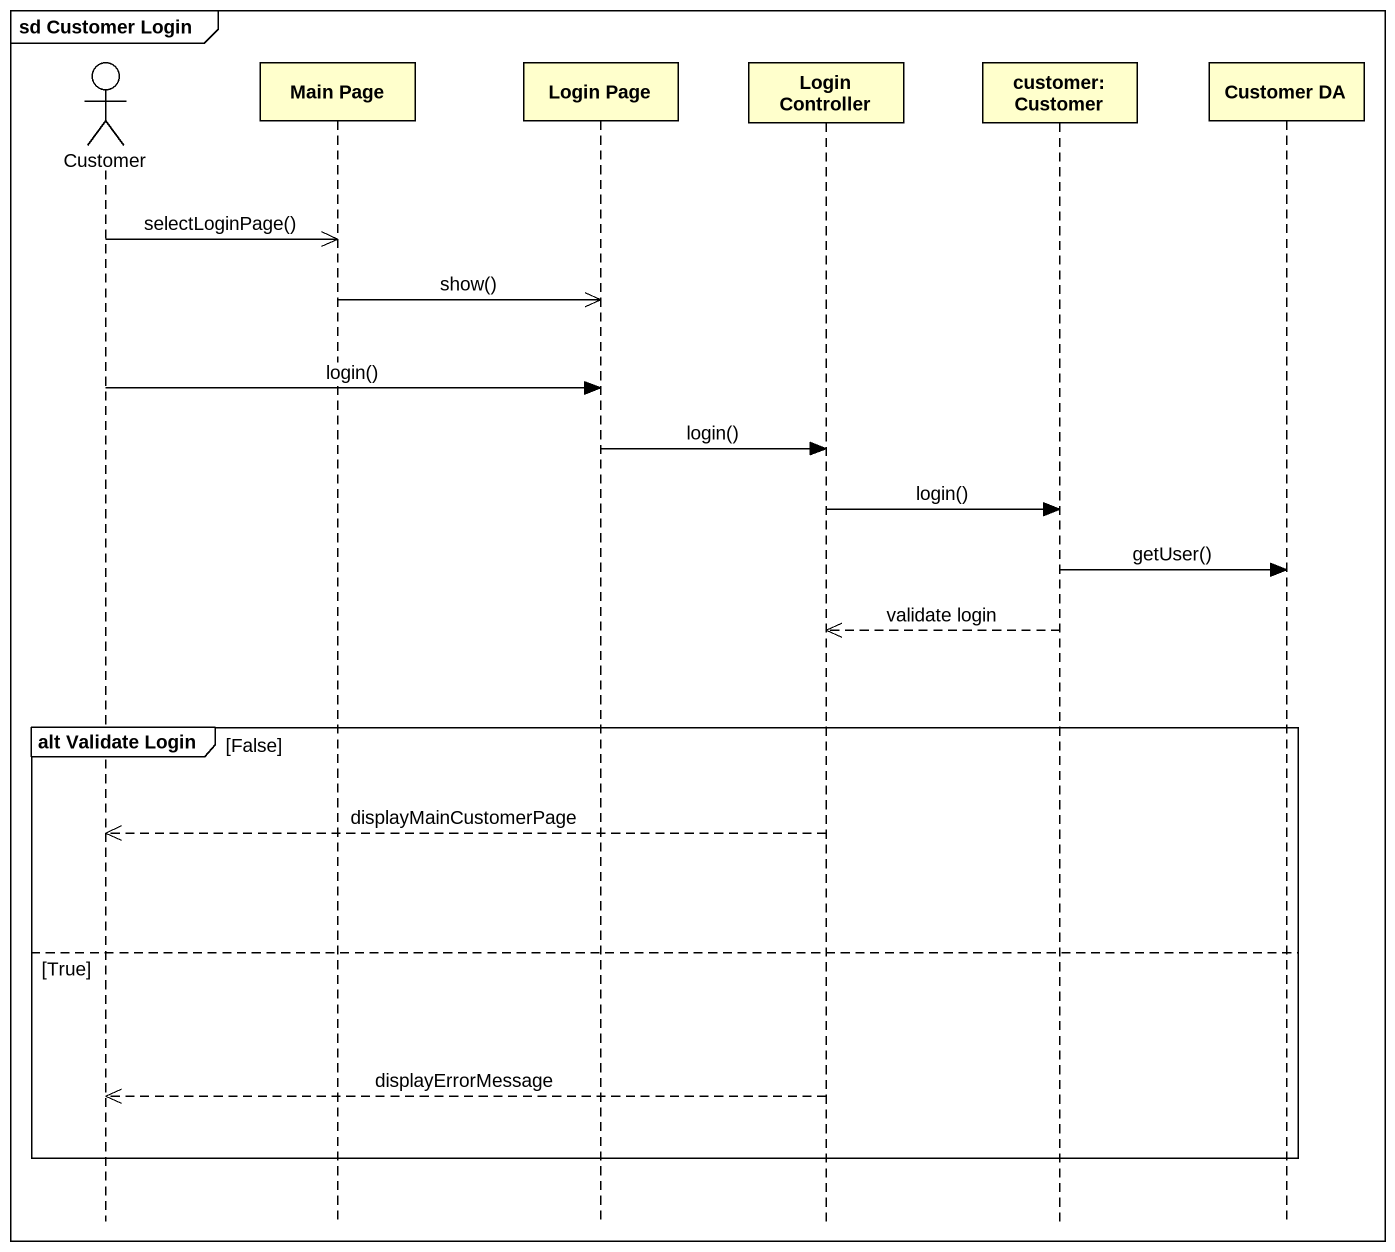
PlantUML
@startuml
mainframe sd Customer Login
hide footbox
actor Customer
participant "Main Page" as Main_Page
participant "Login Page" as Login_Page
participant "Login Controller" as Login_Controller
participant "customer: Customer" as customer_Customer
participant "Customer DA" as Customer_DA

Customer ->> Main_Page : selectLoginPage()
Main_Page ->> Login_Page : show()
Customer -> Login_Page : login()
Login_Page -> Login_Controller : login()
Login_Controller -> customer_Customer : login()
customer_Customer -> Customer_DA : getUser()
customer_Customer -->> Login_Controller : validate login
group alt Validate Login [False]
  Login_Controller -->> Customer : displayMainCustomerPage
else True
  Login_Controller -->> Customer : displayErrorMessage
end
@enduml
